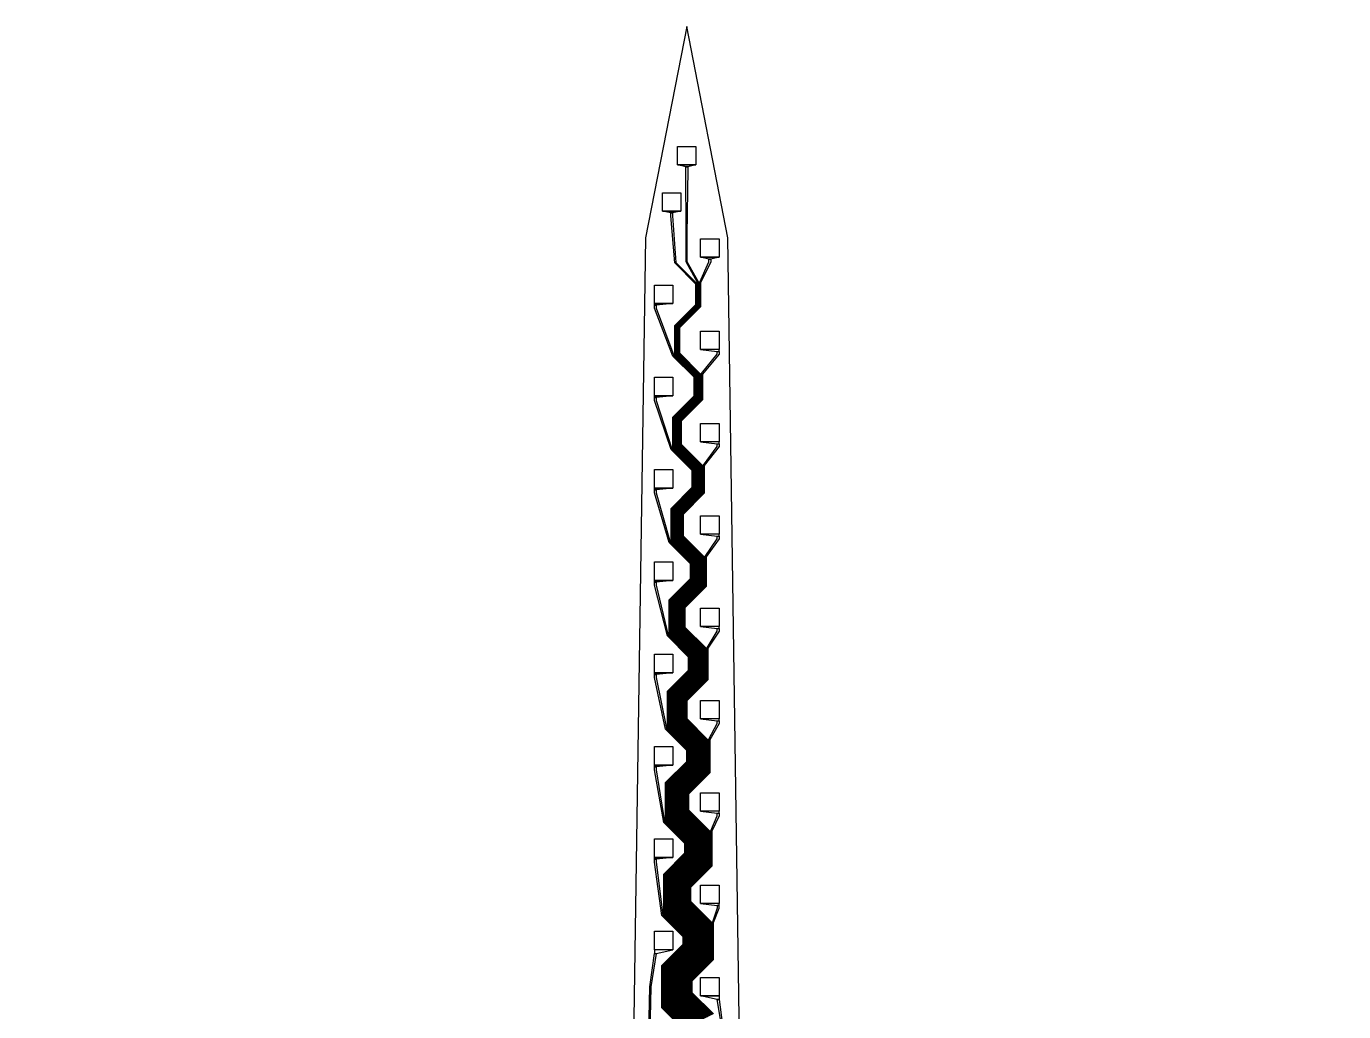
# Model space of a CAD drawing. Header units: inches. Extents: x 106592 to 209533, y 57057 to 74911.
# Drawn here: x 110129 to 110843, y 70084 to 70618 of the extents above; entities that cross this region are included whole.
import ezdxf

# ---------------------------------------------------------------- set-up
doc = ezdxf.new("R2010")
doc.units = ezdxf.units.IN
doc.header["$MEASUREMENT"] = 0
for name, color, linetype in [('metal', 221, 'Continuous'), ('nitride window', 40, 'Continuous'), ('profile', 140, 'Continuous')]:
    doc.layers.add(name, color=color, linetype=linetype)

msp = doc.modelspace()

# ---------------------------------------------------------------- linework, layer by layer
at = {"layer": 'metal'}
for points in [[(110481.7, 70552.47), (110491.7, 70552.47), (110491.7, 70542.47), (110481.7, 70542.47)], [(110481.7, 70542.47), (110491.7, 70542.47), (110487.2, 70541.47), (110486.2, 70541.47)], [(110473.5, 70527.47), (110483.5, 70527.47), (110483.5, 70517.47), (110473.5, 70517.47)], [(110473.5, 70517.47), (110483.5, 70517.47), (110479, 70516.47), (110478, 70516.47)], [(110494.21, 70502.47), (110504.21, 70502.47), (110504.21, 70492.47), (110494.21, 70492.47)], [(110494.21, 70492.47), (110504.21, 70492.47), (110499.71, 70491.47), (110498.71, 70491.47)], [(110469.21, 70477.47), (110479.21, 70477.47), (110479.21, 70467.47), (110469.21, 70467.47)], [(110469.21, 70467.47), (110479.21, 70467.47), (110470.21, 70466.47), (110469.21, 70466.47)], [(110494.21, 70452.47), (110504.21, 70452.47), (110504.21, 70442.47), (110494.21, 70442.47)], [(110504.21, 70442.47), (110494.21, 70442.47), (110503.21, 70441.47), (110504.21, 70441.47)], [(110469.21, 70427.47), (110479.21, 70427.47), (110479.21, 70417.47), (110469.21, 70417.47)], [(110469.21, 70417.47), (110479.21, 70417.47), (110470.21, 70416.47), (110469.21, 70416.47)], [(110494.21, 70402.47), (110504.21, 70402.47), (110504.21, 70392.47), (110494.21, 70392.47)], [(110504.21, 70392.47), (110494.21, 70392.47), (110503.21, 70391.47), (110504.21, 70391.47)], [(110469.21, 70377.47), (110479.21, 70377.47), (110479.21, 70367.47), (110469.21, 70367.47)], [(110469.21, 70367.47), (110479.21, 70367.47), (110470.21, 70366.47), (110469.21, 70366.47)], [(110494.21, 70352.47), (110504.21, 70352.47), (110504.21, 70342.47), (110494.21, 70342.47)], [(110504.21, 70342.47), (110494.21, 70342.47), (110503.21, 70341.47), (110504.21, 70341.47)], [(110469.21, 70327.47), (110479.21, 70327.47), (110479.21, 70317.47), (110469.21, 70317.47)], [(110469.21, 70317.47), (110479.21, 70317.47), (110470.21, 70316.47), (110469.21, 70316.47)], [(110494.21, 70302.47), (110504.21, 70302.47), (110504.21, 70292.47), (110494.21, 70292.47)], [(110504.21, 70292.47), (110494.21, 70292.47), (110503.21, 70291.47), (110504.21, 70291.47)], [(110469.21, 70277.47), (110479.21, 70277.47), (110479.21, 70267.47), (110469.21, 70267.47)], [(110469.21, 70267.47), (110479.21, 70267.47), (110470.21, 70266.47), (110469.21, 70266.47)], [(110494.21, 70252.47), (110504.21, 70252.47), (110504.21, 70242.47), (110494.21, 70242.47)], [(110504.21, 70242.47), (110494.21, 70242.47), (110503.21, 70241.47), (110504.21, 70241.47)], [(110469.21, 70227.47), (110479.21, 70227.47), (110479.21, 70217.47), (110469.21, 70217.47)], [(110469.21, 70217.47), (110479.21, 70217.47), (110470.21, 70216.47), (110469.21, 70216.47)], [(110494.21, 70202.47), (110504.21, 70202.47), (110504.21, 70192.47), (110494.21, 70192.47)], [(110504.21, 70192.47), (110494.21, 70192.47), (110503.21, 70191.47), (110504.21, 70191.47)], [(110469.21, 70177.47), (110479.21, 70177.47), (110479.21, 70167.47), (110469.21, 70167.47)], [(110469.21, 70167.47), (110479.21, 70167.47), (110470.21, 70166.47), (110469.21, 70166.47)], [(110494.21, 70152.47), (110504.21, 70152.47), (110504.21, 70142.47), (110494.21, 70142.47)], [(110504.21, 70142.47), (110494.21, 70142.47), (110503.21, 70141.47), (110504.21, 70141.47)], [(110469.21, 70127.47), (110479.21, 70127.47), (110479.21, 70117.47), (110469.21, 70117.47)], [(110469.21, 70115.47), (110470.21, 70115.47), (110479.21, 70117.47), (110469.21, 70117.47)], [(110494.21, 70102.47), (110504.21, 70102.47), (110504.21, 70092.47), (110494.21, 70092.47)], [(110504.21, 70090.47), (110503.21, 70090.47), (110494.21, 70092.47), (110504.21, 70092.47)]]:
    msp.add_lwpolyline(points, close=True, dxfattribs=at)
for points in [[(110492.71, 70078.47), (110481.21, 70089.97), (110481.21, 70104.97), (110492.71, 70116.47), (110492.71, 70128.47), (110481.21, 70139.97), (110481.21, 70154.97), (110492.71, 70166.47), (110492.71, 70178.47), (110481.21, 70189.97), (110481.21, 70204.97), (110492.71, 70216.47), (110492.71, 70228.47), (110481.21, 70239.97), (110481.21, 70254.97), (110492.71, 70266.47), (110492.71, 70278.47), (110481.21, 70289.97), (110481.21, 70304.97), (110492.71, 70316.47), (110492.71, 70328.47), (110481.21, 70339.97), (110481.21, 70354.97), (110492.71, 70366.47), (110492.71, 70378.47), (110481.21, 70389.97), (110481.21, 70404.97), (110492.71, 70416.47), (110492.71, 70428.47), (110481.21, 70439.97), (110481.21, 70454.97), (110492.71, 70466.47), (110492.71, 70478.47), (110486.32, 70489.97), (110486.32, 70504.97), (110486.2, 70539.97), (110486.2, 70541.47), (110487.2, 70541.47), (110487.2, 70539.97), (110486.82, 70504.72), (110486.82, 70490.22), (110493.21, 70478.72), (110493.21, 70466.22), (110481.71, 70454.72), (110481.71, 70440.22), (110493.21, 70428.72), (110493.21, 70416.22), (110481.71, 70404.72), (110481.71, 70390.22), (110493.21, 70378.72), (110493.21, 70366.22), (110481.71, 70354.72), (110481.71, 70340.22), (110493.21, 70328.72), (110493.21, 70316.22), (110481.71, 70304.72), (110481.71, 70290.22), (110493.21, 70278.72), (110493.21, 70266.22), (110481.71, 70254.72), (110481.71, 70240.22), (110493.21, 70228.72), (110493.21, 70216.22), (110481.71, 70204.72), (110481.71, 70190.22), (110493.21, 70178.72), (110493.21, 70166.22), (110481.71, 70154.72), (110481.71, 70140.22), (110493.21, 70128.72), (110493.21, 70116.22), (110481.71, 70104.72), (110481.71, 70090.22), (110493.21, 70078.72)], [(110491.71, 70077.97), (110480.21, 70089.47), (110480.21, 70105.47), (110491.71, 70116.97), (110491.71, 70127.97), (110480.21, 70139.47), (110480.21, 70155.47), (110491.71, 70166.97), (110491.71, 70177.97), (110480.21, 70189.47), (110480.21, 70205.47), (110491.71, 70216.97), (110491.71, 70227.97), (110480.21, 70239.47), (110480.21, 70255.47), (110491.71, 70266.97), (110491.71, 70277.97), (110480.21, 70289.47), (110480.21, 70305.47), (110491.71, 70316.97), (110491.71, 70327.97), (110480.21, 70339.47), (110480.21, 70355.47), (110491.71, 70366.97), (110491.71, 70377.97), (110480.21, 70389.47), (110480.21, 70405.47), (110491.71, 70416.97), (110491.71, 70427.97), (110480.21, 70439.47), (110480.21, 70455.47), (110491.71, 70466.97), (110491.71, 70477.97), (110480.21, 70489.47), (110478, 70514.97), (110478, 70516.47), (110479, 70516.47), (110479, 70514.97), (110480.71, 70489.72), (110492.21, 70478.22), (110492.21, 70466.72), (110480.71, 70455.22), (110480.71, 70439.72), (110492.21, 70428.22), (110492.21, 70416.72), (110480.71, 70405.22), (110480.71, 70389.72), (110492.21, 70378.22), (110492.21, 70366.72), (110480.71, 70355.22), (110480.71, 70339.72), (110492.21, 70328.22), (110492.21, 70316.72), (110480.71, 70305.22), (110480.71, 70289.72), (110492.21, 70278.22), (110492.21, 70266.72), (110480.71, 70255.22), (110480.71, 70239.72), (110492.21, 70228.22), (110492.21, 70216.72), (110480.71, 70205.22), (110480.71, 70189.72), (110492.21, 70178.22), (110492.21, 70166.72), (110480.71, 70155.22), (110480.71, 70139.72), (110492.21, 70128.22), (110492.21, 70116.72), (110480.71, 70105.22), (110480.71, 70089.72), (110492.21, 70078.22)], [(110493.71, 70078.97), (110482.21, 70090.47), (110482.21, 70104.47), (110493.71, 70115.97), (110493.71, 70128.97), (110482.21, 70140.47), (110482.21, 70154.47), (110493.71, 70165.97), (110493.71, 70178.97), (110482.21, 70190.47), (110482.21, 70204.47), (110493.71, 70215.97), (110493.71, 70228.97), (110482.21, 70240.47), (110482.21, 70254.47), (110493.71, 70265.97), (110493.71, 70278.97), (110482.21, 70290.47), (110482.21, 70304.47), (110493.71, 70315.97), (110493.71, 70328.97), (110482.21, 70340.47), (110482.21, 70354.47), (110493.71, 70365.97), (110493.71, 70378.97), (110482.21, 70390.47), (110482.21, 70404.47), (110493.71, 70415.97), (110493.71, 70428.97), (110482.21, 70440.47), (110482.21, 70454.47), (110493.71, 70465.97), (110493.71, 70478.97), (110498.71, 70489.97), (110498.71, 70491.47), (110499.71, 70491.47), (110499.71, 70489.97), (110494.21, 70478.72), (110494.21, 70465.72), (110482.71, 70454.22), (110482.71, 70440.72), (110494.21, 70429.22), (110494.21, 70415.72), (110482.71, 70404.22), (110482.71, 70390.72), (110494.21, 70379.22), (110494.21, 70365.72), (110482.71, 70354.22), (110482.71, 70340.72), (110494.21, 70329.22), (110494.21, 70315.72), (110482.71, 70304.22), (110482.71, 70290.72), (110494.21, 70279.22), (110494.21, 70265.72), (110482.71, 70254.22), (110482.71, 70240.72), (110494.21, 70229.22), (110494.21, 70215.72), (110482.71, 70204.22), (110482.71, 70190.72), (110494.21, 70179.22), (110494.21, 70165.72), (110482.71, 70154.22), (110482.71, 70140.72), (110494.21, 70129.22), (110494.21, 70115.72), (110482.71, 70104.22), (110482.71, 70090.72), (110494.21, 70079.22)], [(110490.71, 70077.47), (110479.21, 70088.97), (110479.21, 70105.97), (110490.71, 70117.47), (110490.71, 70127.47), (110479.21, 70138.97), (110479.21, 70155.97), (110490.71, 70167.47), (110490.71, 70177.47), (110479.21, 70188.97), (110479.21, 70205.97), (110490.71, 70217.47), (110490.71, 70227.47), (110479.21, 70238.97), (110479.21, 70255.97), (110490.71, 70267.47), (110490.71, 70277.47), (110479.21, 70288.97), (110479.21, 70305.97), (110490.71, 70317.47), (110490.71, 70327.47), (110479.21, 70338.97), (110479.21, 70355.97), (110490.71, 70367.47), (110490.71, 70377.47), (110479.21, 70388.97), (110479.21, 70405.97), (110490.71, 70417.47), (110490.71, 70427.47), (110479.21, 70438.97), (110469.21, 70464.97), (110469.21, 70466.47), (110470.21, 70466.47), (110470.21, 70464.97), (110479.71, 70439.22), (110491.21, 70427.72), (110491.21, 70417.22), (110479.71, 70405.72), (110479.71, 70389.22), (110491.21, 70377.72), (110491.21, 70367.22), (110479.71, 70355.72), (110479.71, 70339.22), (110491.21, 70327.72), (110491.21, 70317.22), (110479.71, 70305.72), (110479.71, 70289.22), (110491.21, 70277.72), (110491.21, 70267.22), (110479.71, 70255.72), (110479.71, 70239.22), (110491.21, 70227.72), (110491.21, 70217.22), (110479.71, 70205.72), (110479.71, 70189.22), (110491.21, 70177.72), (110491.21, 70167.22), (110479.71, 70155.72), (110479.71, 70139.22), (110491.21, 70127.72), (110491.21, 70117.22), (110479.71, 70105.72), (110479.71, 70089.22), (110491.21, 70077.72)], [(110494.71, 70079.47), (110483.21, 70090.97), (110483.21, 70103.97), (110494.71, 70115.47), (110494.71, 70129.47), (110483.21, 70140.97), (110483.21, 70153.97), (110494.71, 70165.47), (110494.71, 70179.47), (110483.21, 70190.97), (110483.21, 70203.97), (110494.71, 70215.47), (110494.71, 70229.47), (110483.21, 70240.97), (110483.21, 70253.97), (110494.71, 70265.47), (110494.71, 70279.47), (110483.21, 70290.97), (110483.21, 70303.97), (110494.71, 70315.47), (110494.71, 70329.47), (110483.21, 70340.97), (110483.21, 70353.97), (110494.71, 70365.47), (110494.71, 70379.47), (110483.21, 70390.97), (110483.21, 70403.97), (110494.71, 70415.47), (110494.71, 70429.47), (110503.21, 70439.97), (110503.21, 70441.47), (110504.21, 70441.47), (110504.21, 70439.97), (110495.21, 70429.22), (110495.21, 70415.22), (110483.71, 70403.72), (110483.71, 70391.22), (110495.21, 70379.72), (110495.21, 70365.22), (110483.71, 70353.72), (110483.71, 70341.22), (110495.21, 70329.72), (110495.21, 70315.22), (110483.71, 70303.72), (110483.71, 70291.22), (110495.21, 70279.72), (110495.21, 70265.22), (110483.71, 70253.72), (110483.71, 70241.22), (110495.21, 70229.72), (110495.21, 70215.22), (110483.71, 70203.72), (110483.71, 70191.22), (110495.21, 70179.72), (110495.21, 70165.22), (110483.71, 70153.72), (110483.71, 70141.22), (110495.21, 70129.72), (110495.21, 70115.22), (110483.71, 70103.72), (110483.71, 70091.22), (110495.21, 70079.72)], [(110489.71, 70076.97), (110478.21, 70088.47), (110478.21, 70106.47), (110489.71, 70117.97), (110489.71, 70126.97), (110478.21, 70138.47), (110478.21, 70156.47), (110489.71, 70167.97), (110489.71, 70176.97), (110478.21, 70188.47), (110478.21, 70206.47), (110489.71, 70217.97), (110489.71, 70226.97), (110478.21, 70238.47), (110478.21, 70256.47), (110489.71, 70267.97), (110489.71, 70276.97), (110478.21, 70288.47), (110478.21, 70306.47), (110489.71, 70317.97), (110489.71, 70326.97), (110478.21, 70338.47), (110478.21, 70356.47), (110489.71, 70367.97), (110489.71, 70376.97), (110478.21, 70388.47), (110469.21, 70414.97), (110469.21, 70416.47), (110470.21, 70416.47), (110470.21, 70414.97), (110478.71, 70388.72), (110490.21, 70377.22), (110490.21, 70367.72), (110478.71, 70356.22), (110478.71, 70338.72), (110490.21, 70327.22), (110490.21, 70317.72), (110478.71, 70306.22), (110478.71, 70288.72), (110490.21, 70277.22), (110490.21, 70267.72), (110478.71, 70256.22), (110478.71, 70238.72), (110490.21, 70227.22), (110490.21, 70217.72), (110478.71, 70206.22), (110478.71, 70188.72), (110490.21, 70177.22), (110490.21, 70167.72), (110478.71, 70156.22), (110478.71, 70138.72), (110490.21, 70127.22), (110490.21, 70117.72), (110478.71, 70106.22), (110478.71, 70088.72), (110490.21, 70077.22)], [(110495.71, 70079.97), (110484.21, 70091.47), (110484.21, 70103.47), (110495.71, 70114.97), (110495.71, 70129.97), (110484.21, 70141.47), (110484.21, 70153.47), (110495.71, 70164.97), (110495.71, 70179.97), (110484.21, 70191.47), (110484.21, 70203.47), (110495.71, 70214.97), (110495.71, 70229.97), (110484.21, 70241.47), (110484.21, 70253.47), (110495.71, 70264.97), (110495.71, 70279.97), (110484.21, 70291.47), (110484.21, 70303.47), (110495.71, 70314.97), (110495.71, 70329.97), (110484.21, 70341.47), (110484.21, 70353.47), (110495.71, 70364.97), (110495.71, 70379.97), (110503.21, 70389.97), (110503.21, 70391.47), (110504.21, 70391.47), (110504.21, 70389.97), (110496.21, 70379.72), (110496.21, 70364.72), (110484.71, 70353.22), (110484.71, 70341.72), (110496.21, 70330.22), (110496.21, 70314.72), (110484.71, 70303.22), (110484.71, 70291.72), (110496.21, 70280.22), (110496.21, 70264.72), (110484.71, 70253.22), (110484.71, 70241.72), (110496.21, 70230.22), (110496.21, 70214.72), (110484.71, 70203.22), (110484.71, 70191.72), (110496.21, 70180.22), (110496.21, 70164.72), (110484.71, 70153.22), (110484.71, 70141.72), (110496.21, 70130.22), (110496.21, 70114.72), (110484.71, 70103.22), (110484.71, 70091.72), (110496.21, 70080.22)], [(110488.71, 70076.47), (110477.21, 70087.97), (110477.21, 70106.97), (110488.71, 70118.47), (110488.71, 70126.47), (110477.21, 70137.97), (110477.21, 70156.97), (110488.71, 70168.47), (110488.71, 70176.47), (110477.21, 70187.97), (110477.21, 70206.97), (110488.71, 70218.47), (110488.71, 70226.47), (110477.21, 70237.97), (110477.21, 70256.97), (110488.71, 70268.47), (110488.71, 70276.47), (110477.21, 70287.97), (110477.21, 70306.97), (110488.71, 70318.47), (110488.71, 70326.47), (110477.21, 70337.97), (110469.21, 70364.97), (110469.21, 70366.47), (110470.21, 70366.47), (110470.21, 70364.97), (110477.71, 70338.22), (110489.21, 70326.72), (110489.21, 70318.22), (110477.71, 70306.72), (110477.71, 70288.22), (110489.21, 70276.72), (110489.21, 70268.22), (110477.71, 70256.72), (110477.71, 70238.22), (110489.21, 70226.72), (110489.21, 70218.22), (110477.71, 70206.72), (110477.71, 70188.22), (110489.21, 70176.72), (110489.21, 70168.22), (110477.71, 70156.72), (110477.71, 70138.22), (110489.21, 70126.72), (110489.21, 70118.22), (110477.71, 70106.72), (110477.71, 70088.22), (110489.21, 70076.72)], [(110496.71, 70080.47), (110485.21, 70091.97), (110485.21, 70102.97), (110496.71, 70114.47), (110496.71, 70130.47), (110485.21, 70141.97), (110485.21, 70152.97), (110496.71, 70164.47), (110496.71, 70180.47), (110485.21, 70191.97), (110485.21, 70202.97), (110496.71, 70214.47), (110496.71, 70230.47), (110485.21, 70241.97), (110485.21, 70252.97), (110496.71, 70264.47), (110496.71, 70280.47), (110485.21, 70291.97), (110485.21, 70302.97), (110496.71, 70314.47), (110496.71, 70330.47), (110503.21, 70339.97), (110503.21, 70341.47), (110504.21, 70341.47), (110504.21, 70339.97), (110497.21, 70330.22), (110497.21, 70314.22), (110485.71, 70302.72), (110485.71, 70292.22), (110497.21, 70280.72), (110497.21, 70264.22), (110485.71, 70252.72), (110485.71, 70242.22), (110497.21, 70230.72), (110497.21, 70214.22), (110485.71, 70202.72), (110485.71, 70192.22), (110497.21, 70180.72), (110497.21, 70164.22), (110485.71, 70152.72), (110485.71, 70142.22), (110497.21, 70130.72), (110497.21, 70114.22), (110485.71, 70102.72), (110485.71, 70092.22), (110497.21, 70080.72)], [(110487.71, 70075.97), (110476.21, 70087.47), (110476.21, 70107.47), (110487.71, 70118.97), (110487.71, 70125.97), (110476.21, 70137.47), (110476.21, 70157.47), (110487.71, 70168.97), (110487.71, 70175.97), (110476.21, 70187.47), (110476.21, 70207.47), (110487.71, 70218.97), (110487.71, 70225.97), (110476.21, 70237.47), (110476.21, 70257.47), (110487.71, 70268.97), (110487.71, 70275.97), (110476.21, 70287.47), (110469.21, 70314.97), (110469.21, 70316.47), (110470.21, 70316.47), (110470.21, 70314.97), (110476.71, 70287.72), (110488.21, 70276.22), (110488.21, 70268.72), (110476.71, 70257.22), (110476.71, 70237.72), (110488.21, 70226.22), (110488.21, 70218.72), (110476.71, 70207.22), (110476.71, 70187.72), (110488.21, 70176.22), (110488.21, 70168.72), (110476.71, 70157.22), (110476.71, 70137.72), (110488.21, 70126.22), (110488.21, 70118.72), (110476.71, 70107.22), (110476.71, 70087.72), (110488.21, 70076.22)], [(110497.71, 70080.97), (110486.21, 70092.47), (110486.21, 70102.47), (110497.71, 70113.97), (110497.71, 70130.97), (110486.21, 70142.47), (110486.21, 70152.47), (110497.71, 70163.97), (110497.71, 70180.97), (110486.21, 70192.47), (110486.21, 70202.47), (110497.71, 70213.97), (110497.71, 70230.97), (110486.21, 70242.47), (110486.21, 70252.47), (110497.71, 70263.97), (110497.71, 70280.97), (110503.21, 70289.97), (110503.21, 70291.47), (110504.21, 70291.47), (110504.21, 70289.97), (110498.21, 70280.72), (110498.21, 70263.72), (110486.71, 70252.22), (110486.71, 70242.72), (110498.21, 70231.22), (110498.21, 70213.72), (110486.71, 70202.22), (110486.71, 70192.72), (110498.21, 70181.22), (110498.21, 70163.72), (110486.71, 70152.22), (110486.71, 70142.72), (110498.21, 70131.22), (110498.21, 70113.72), (110486.71, 70102.22), (110486.71, 70092.72), (110498.21, 70081.22)], [(110486.71, 70075.47), (110475.21, 70086.97), (110475.21, 70107.97), (110486.71, 70119.47), (110486.71, 70125.47), (110475.21, 70136.97), (110475.21, 70157.97), (110486.71, 70169.47), (110486.71, 70175.47), (110475.21, 70186.97), (110475.21, 70207.97), (110486.71, 70219.47), (110486.71, 70225.47), (110475.21, 70236.97), (110469.21, 70264.97), (110469.21, 70266.47), (110470.21, 70266.47), (110470.21, 70264.97), (110475.71, 70237.22), (110487.21, 70225.72), (110487.21, 70219.22), (110475.71, 70207.72), (110475.71, 70187.22), (110487.21, 70175.72), (110487.21, 70169.22), (110475.71, 70157.72), (110475.71, 70137.22), (110487.21, 70125.72), (110487.21, 70119.22), (110475.71, 70107.72), (110475.71, 70087.22), (110487.21, 70075.72)], [(110498.71, 70081.47), (110487.21, 70092.97), (110487.21, 70101.97), (110498.71, 70113.47), (110498.71, 70131.47), (110487.21, 70142.97), (110487.21, 70151.97), (110498.71, 70163.47), (110498.71, 70181.47), (110487.21, 70192.97), (110487.21, 70201.97), (110498.71, 70213.47), (110498.71, 70231.47), (110503.21, 70239.97), (110503.21, 70241.47), (110504.21, 70241.47), (110504.21, 70239.97), (110499.21, 70231.22), (110499.21, 70213.22), (110487.71, 70201.72), (110487.71, 70193.22), (110499.21, 70181.72), (110499.21, 70163.22), (110487.71, 70151.72), (110487.71, 70143.22), (110499.21, 70131.72), (110499.21, 70113.22), (110487.71, 70101.72), (110487.71, 70093.22), (110499.21, 70081.72)], [(110485.71, 70074.97), (110474.21, 70086.47), (110474.21, 70108.47), (110485.71, 70119.97), (110485.71, 70124.97), (110474.21, 70136.47), (110474.21, 70158.47), (110485.71, 70169.97), (110485.71, 70174.97), (110474.21, 70186.47), (110469.21, 70214.97), (110469.21, 70216.47), (110470.21, 70216.47), (110470.21, 70214.97), (110474.71, 70186.72), (110486.21, 70175.22), (110486.21, 70169.72), (110474.71, 70158.22), (110474.71, 70136.72), (110486.21, 70125.22), (110486.21, 70119.72), (110474.71, 70108.22), (110474.71, 70086.72), (110486.21, 70075.22)], [(110499.71, 70081.97), (110488.21, 70093.47), (110488.21, 70101.47), (110499.71, 70112.97), (110499.71, 70131.97), (110488.21, 70143.47), (110488.21, 70151.47), (110499.71, 70162.97), (110499.71, 70181.97), (110503.21, 70189.97), (110503.21, 70191.47), (110504.21, 70191.47), (110504.21, 70189.97), (110500.21, 70181.72), (110500.21, 70162.72), (110488.71, 70151.22), (110488.71, 70143.72), (110500.21, 70132.22), (110500.21, 70112.72), (110488.71, 70101.22), (110488.71, 70093.72), (110500.21, 70082.22)], [(110484.71, 70074.47), (110473.21, 70085.97), (110473.21, 70108.97), (110484.71, 70120.47), (110484.71, 70124.47), (110473.21, 70135.97), (110469.21, 70164.97), (110469.21, 70166.47), (110470.21, 70166.47), (110470.21, 70164.97), (110473.71, 70136.22), (110485.21, 70124.72), (110485.21, 70120.22), (110473.71, 70108.72), (110473.71, 70086.22), (110485.21, 70074.72)], [(110501.21, 70082.72), (110489.71, 70094.22), (110489.71, 70100.72), (110501.21, 70112.22), (110501.21, 70132.22), (110504.21, 70139.97), (110504.21, 70141.47), (110503.21, 70141.47), (110503.21, 70139.97), (110500.71, 70132.47), (110500.71, 70112.47), (110489.21, 70100.97), (110489.21, 70093.97), (110500.71, 70082.47)], [(110466.21, 70072.4), (110466.71, 70097.47), (110469.21, 70115.47), (110470.21, 70115.47), (110467.21, 70097.4), (110466.71, 70072.4)], [(110506.21, 70072.4), (110503.21, 70090.47), (110504.21, 70090.47), (110506.7, 70072.47)]]:
    msp.add_lwpolyline(points, dxfattribs=at)
at = {"layer": 'nitride window'}
for points in [[(110481.7, 70552.47), (110491.7, 70552.47), (110491.7, 70542.47), (110481.7, 70542.47)], [(110473.5, 70527.47), (110483.5, 70527.47), (110483.5, 70517.47), (110473.5, 70517.47)], [(110494.21, 70502.47), (110504.21, 70502.47), (110504.21, 70492.47), (110494.21, 70492.47)], [(110469.21, 70477.47), (110479.21, 70477.47), (110479.21, 70467.47), (110469.21, 70467.47)], [(110494.21, 70452.47), (110504.21, 70452.47), (110504.21, 70442.47), (110494.21, 70442.47)], [(110469.21, 70427.47), (110479.21, 70427.47), (110479.21, 70417.47), (110469.21, 70417.47)], [(110494.21, 70402.47), (110504.21, 70402.47), (110504.21, 70392.47), (110494.21, 70392.47)], [(110469.21, 70377.47), (110479.21, 70377.47), (110479.21, 70367.47), (110469.21, 70367.47)], [(110494.21, 70352.47), (110504.21, 70352.47), (110504.21, 70342.47), (110494.21, 70342.47)], [(110469.21, 70327.47), (110479.21, 70327.47), (110479.21, 70317.47), (110469.21, 70317.47)], [(110494.21, 70302.47), (110504.21, 70302.47), (110504.21, 70292.47), (110494.21, 70292.47)], [(110469.21, 70277.47), (110479.21, 70277.47), (110479.21, 70267.47), (110469.21, 70267.47)], [(110494.21, 70252.47), (110504.21, 70252.47), (110504.21, 70242.47), (110494.21, 70242.47)], [(110469.21, 70227.47), (110479.21, 70227.47), (110479.21, 70217.47), (110469.21, 70217.47)], [(110494.21, 70202.47), (110504.21, 70202.47), (110504.21, 70192.47), (110494.21, 70192.47)], [(110469.21, 70177.47), (110479.21, 70177.47), (110479.21, 70167.47), (110469.21, 70167.47)], [(110494.21, 70152.47), (110504.21, 70152.47), (110504.21, 70142.47), (110494.21, 70142.47)], [(110469.21, 70127.47), (110479.21, 70127.47), (110479.21, 70117.47), (110469.21, 70117.47)], [(110494.21, 70102.47), (110504.21, 70102.47), (110504.21, 70092.47), (110494.21, 70092.47)]]:
    msp.add_lwpolyline(points, close=True, dxfattribs=at)
at = {"layer": 'profile'}
msp.add_lwpolyline([(110440.76, 60637.54), (110440.76, 60637.54), (110440.76, 60637.54), (110420.76, 60617.54), (110148.94, 60617.54), (110128.94, 60597.54), (110128.94, 57146.85), (110148.94, 57126.85), (110822.57, 57126.85), (110842.57, 57146.85), (110842.57, 60597.54), (110822.57, 60617.54), (110550.76, 60617.54), (110530.76, 60637.54), (110531.36, 68964.44), (110508.97, 70502.97), (110486.7, 70617.54), (110464.42, 70502.93), (110441.36, 68964.44)], close=True, dxfattribs=at)

doc.saveas('drawing.dxf')
